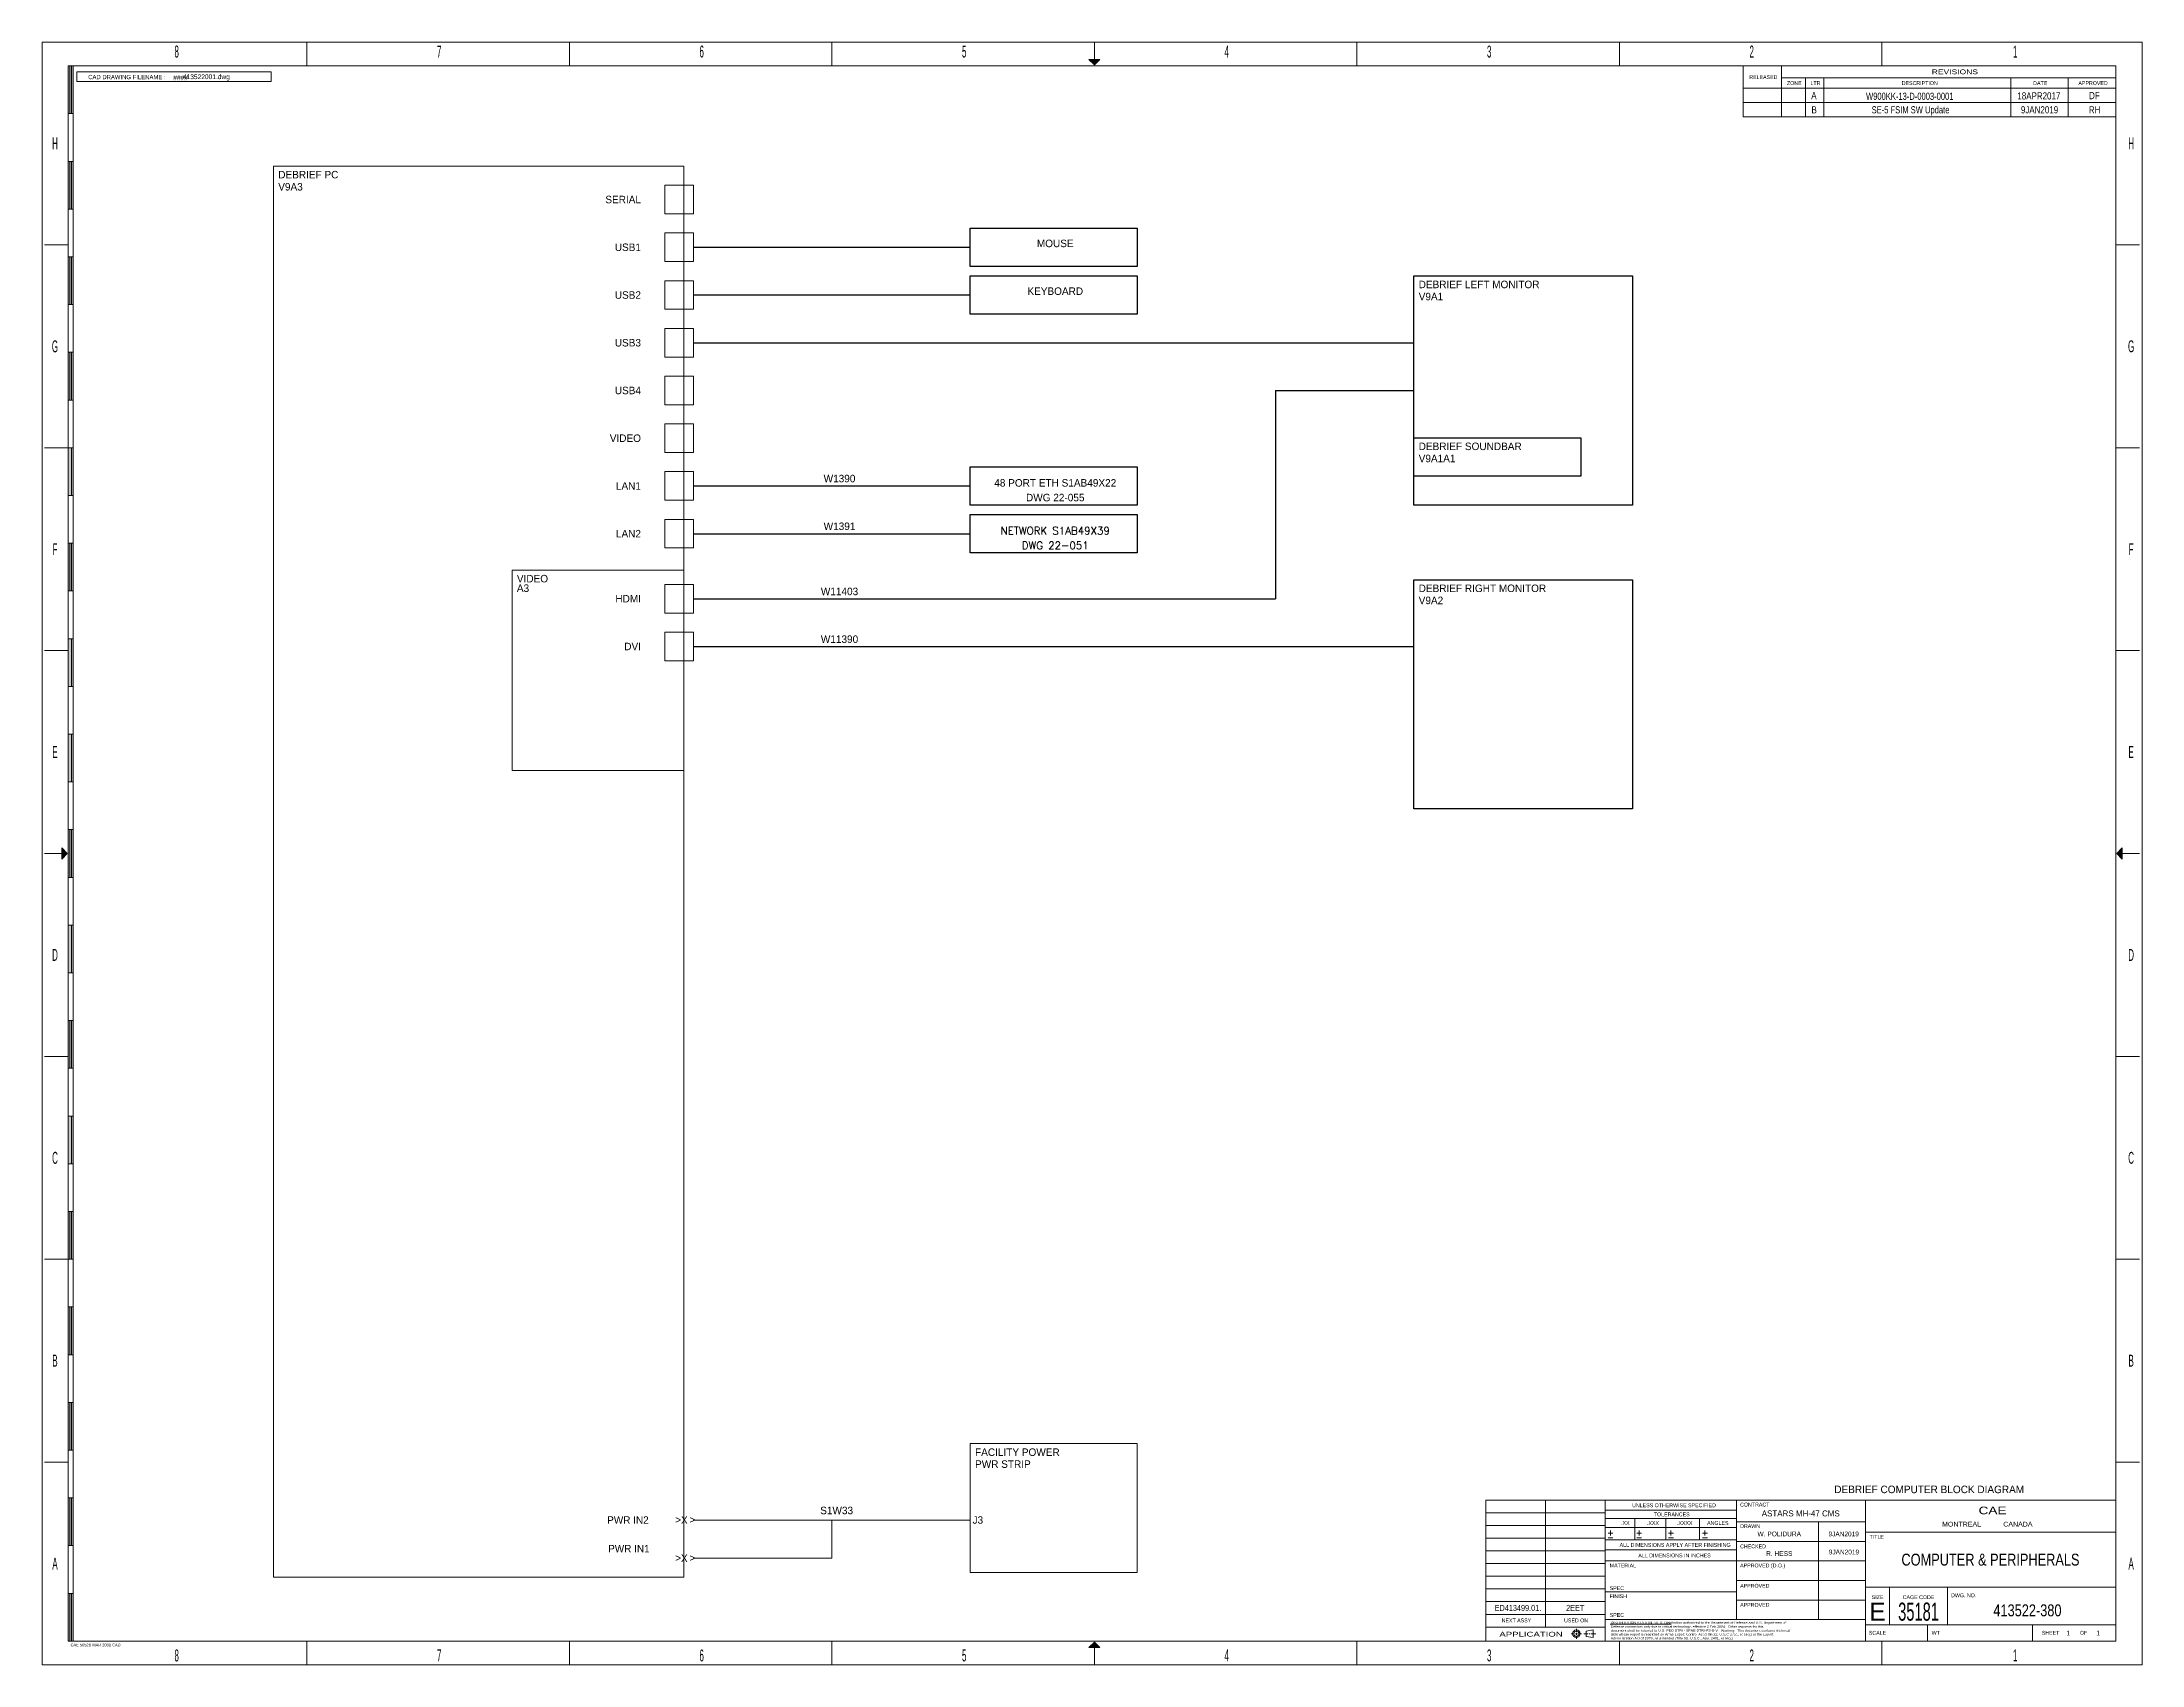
# Model space of a CAD drawing. Header units: inches. Extents: x -0.6 to 43.4, y -0.5 to 33.5.
import ezdxf
from ezdxf.enums import TextEntityAlignment as Align

# ---------------------------------------------------------------- set-up
doc = ezdxf.new("R2010")
doc.units = ezdxf.units.IN
doc.header["$MEASUREMENT"] = 0
doc.linetypes.add('DGN2', pattern=[0.3432, 0.1716, -0.1716])
doc.linetypes.add('DGN5', pattern=[0.2574, 0.0858, -0.1716])
for name, color, linetype in [('1', 7, 'Continuous'), ('35', 7, 'Continuous'), ('Title', 6, 'Continuous')]:
    doc.layers.add(name, color=color, linetype=linetype)
doc.styles.add('dgn000', font='dgn000.shx')
doc.styles.add('dgn001', font='dgn001.shx')
doc.styles.add('dgn003', font='dgn003.shx')
doc.styles.add('dgn028', font='dgn028.shx')
doc.styles.add('dgn029', font='dgn029.shx')
doc.styles.add('dgn050', font='dgn050.shx')
doc.styles.add('dgn175', font='dgn175.shx')

msp = doc.modelspace()

# ---------------------------------------------------------------- hatches: boundary and pattern name
at = {"layer": 'Title', "lineweight": 5}
for points in [[(21.5, 33.02), (21.616, 33.136), (21.384, 33.136)], [(0, 33), (0.1, 33), (0.1, 32), (0, 32)], [(0, 31), (0.1, 31), (0.1, 30), (0, 30)], [(0, 29), (0.1, 29), (0.1, 28), (0, 28)], [(0, 7), (0.1, 7), (0.1, 6), (0, 6)], [(0, 5), (0.1, 5), (0.1, 4), (0, 4)], [(0, 3), (0.1, 3), (0.1, 2), (0, 2)], [(0, 1), (0.1, 1), (0.1, 0), (0, 0)], [(21.5, -0.02), (21.384, -0.136), (21.616, -0.136)]]:
    msp.add_hatch(color=256, dxfattribs=at).paths.add_polyline_path(points)
for points in [[(0, 27), (0.1, 27), (0.1, 26), (0, 26)], [(0, 25), (0.1, 25), (0.1, 24), (0, 24)], [(0, 23), (0.1, 23), (0.1, 22), (0, 22)], [(0, 21), (0.1, 21), (0.1, 20), (0, 20)], [(0, 19), (0.1, 19), (0.1, 18), (0, 18)], [(0, 17), (0.1, 17), (0.1, 16), (0, 16)], [(-0.02, 16.5), (-0.136, 16.616), (-0.136, 16.384)], [(42.92, 16.5), (43.036, 16.384), (43.036, 16.616)], [(0, 15), (0.1, 15), (0.1, 14), (0, 14)], [(0, 13), (0.1, 13), (0.1, 12), (0, 12)], [(0, 11), (0.1, 11), (0.1, 10), (0, 10)], [(0, 9), (0.1, 9), (0.1, 8), (0, 8)]]:
    msp.add_hatch(color=256, dxfattribs=at).paths.add_polyline_path(points, flags=0)

# ---------------------------------------------------------------- linework, layer by layer
for p, q in [((13.1, 29.2), (18.9, 29.2)), ((13.1, 28.2), (18.9, 28.2)), ((13.1, 27.2), (28.195, 27.2)), ((25.295, 26.2), (28.195, 26.2)), ((25.295, 26.2), (25.295, 21.834)), ((13.1, 24.2), (18.9, 24.2)), ((13.1, 23.2), (18.9, 23.2)), ((13.1, 21.834), (25.295, 21.834)), ((13.1, 20.834), (28.195, 20.834))]:
    msp.add_line(p, q)
at = {"lineweight": 5}
for p, q in [((13.1, 2.537), (18.9, 2.537)), ((16, 1.737), (16, 2.537)), ((13.1, 1.737), (16, 1.737))]:
    msp.add_line(p, q, dxfattribs=at)
at = {"lineweight": 5, "flags": 128}
for points in [[(4.3, 30.9), (12.9, 30.9), (12.9, 1.337), (4.3, 1.337), (4.3, 30.9)], [(12.9, 30.5), (13.1, 30.5), (13.1, 29.9), (12.9, 29.9), (12.9, 30.5)], [(12.9, 29.5), (13.1, 29.5), (13.1, 28.9), (12.9, 28.9), (12.9, 29.5)], [(12.9, 28.5), (13.1, 28.5), (13.1, 27.9), (12.9, 27.9), (12.9, 28.5)], [(12.9, 27.5), (13.1, 27.5), (13.1, 26.9), (12.9, 26.9), (12.9, 27.5)], [(12.9, 26.5), (13.1, 26.5), (13.1, 25.9), (12.9, 25.9), (12.9, 26.5)], [(12.9, 25.5), (13.1, 25.5), (13.1, 24.9), (12.9, 24.9), (12.9, 25.5)], [(12.9, 24.5), (13.1, 24.5), (13.1, 23.9), (12.9, 23.9), (12.9, 24.5)], [(12.9, 23.5), (13.1, 23.5), (13.1, 22.9), (12.9, 22.9), (12.9, 23.5)], [(12.9, 22.134), (13.1, 22.134), (13.1, 21.534), (12.9, 21.534), (12.9, 22.134)], [(12.9, 21.134), (13.1, 21.134), (13.1, 20.534), (12.9, 20.534), (12.9, 21.134)], [(18.9, 4.137), (18.9, 1.437), (22.395, 1.437), (22.395, 4.137), (18.9, 4.137)]]:
    msp.add_lwpolyline(points, dxfattribs=at)
at = {"lineweight": 5}
for points in [[(12.9, 30.5), (12.5, 30.5), (12.5, 29.9), (12.9, 29.9)], [(12.9, 29.5), (12.5, 29.5), (12.5, 28.9), (12.9, 28.9)], [(12.9, 28.5), (12.5, 28.5), (12.5, 27.9), (12.9, 27.9)], [(12.9, 27.5), (12.5, 27.5), (12.5, 26.9), (12.9, 26.9)], [(12.9, 26.5), (12.5, 26.5), (12.5, 25.9), (12.9, 25.9)], [(12.9, 25.5), (12.5, 25.5), (12.5, 24.9), (12.9, 24.9)], [(12.9, 24.5), (12.5, 24.5), (12.5, 23.9), (12.9, 23.9)], [(12.9, 23.5), (12.5, 23.5), (12.5, 22.9), (12.9, 22.9)], [(12.9, 22.437), (9.3, 22.437), (9.3, 18.237), (12.9, 18.237)], [(12.9, 22.134), (12.5, 22.134), (12.5, 21.534), (12.9, 21.534)], [(12.9, 21.134), (12.5, 21.134), (12.5, 20.534), (12.9, 20.534)]]:
    msp.add_lwpolyline(points, close=True, dxfattribs=at)
at = {"flags": 128}
for points in [[(18.9, 29.6), (22.395, 29.6), (22.395, 28.8), (18.9, 28.8), (18.9, 29.6)], [(18.9, 28.6), (22.395, 28.6), (22.395, 27.8), (18.9, 27.8), (18.9, 28.6)], [(28.195, 25.208), (31.691, 25.208), (31.691, 24.408), (28.195, 24.408), (28.195, 25.208)], [(18.9, 24.6), (22.395, 24.6), (22.395, 23.8), (18.9, 23.8), (18.9, 24.6)], [(18.9, 23.6), (22.395, 23.6), (22.395, 22.8), (18.9, 22.8), (18.9, 23.6)]]:
    msp.add_lwpolyline(points, dxfattribs=at)
at = {"layer": '1', "color": 7, "flags": 128}
for points in [[(28.195, 28.6), (32.774, 28.6), (32.774, 23.8), (28.195, 23.8), (28.195, 28.6)], [(28.195, 22.234), (32.774, 22.234), (32.774, 17.434), (28.195, 17.434), (28.195, 22.234)]]:
    msp.add_lwpolyline(points, dxfattribs=at)
at = {"layer": 'Title', "lineweight": 5}
for p, q in [((5, 33), (5, 33.5)), ((10.5, 33), (10.5, 33.5)), ((16, 33), (16, 33.5)), ((21.5, 33.136), (21.5, 33.5)), ((27, 33), (27, 33.5)), ((32.5, 33), (32.5, 33.5)), ((38, 33), (38, 33.5)), ((0.033, 33), (0.033, 32)), ((0.067, 33), (0.067, 32)), ((0.1, 0), (0.1, 33)), ((35.096, 33), (35.096, 32)), ((35.9, 32), (35.9, 33)), ((42.9, 32.749), (35.9, 32.749)), ((36.398, 32), (36.398, 32.749)), ((36.787, 32), (36.787, 32.749)), ((40.702, 32), (40.702, 32.749)), ((41.903, 32), (41.903, 32.749)), ((35.096, 32.531), (35.096, 32.23)), ((35.096, 32.531), (42.9, 32.531)), ((35.096, 32.23), (42.906, 32.23)), ((35.096, 32.23), (35.096, 31.93)), ((35.9, 32.531), (35.9, 32.23)), ((35.9, 32.23), (35.9, 31.93)), ((36.398, 32.531), (36.398, 32.23)), ((36.398, 32.23), (36.398, 31.93)), ((36.787, 32.531), (36.787, 32.23)), ((36.787, 32.23), (36.787, 31.93)), ((40.702, 32.531), (40.702, 32.23)), ((40.702, 32.23), (40.702, 31.93)), ((41.903, 32.531), (41.903, 32.23)), ((41.903, 32.23), (41.903, 31.93)), ((35.096, 31.93), (42.906, 31.93)), ((0.033, 31), (0.033, 30)), ((0.067, 31), (0.067, 30)), ((0, 29.25), (-0.5, 29.25)), ((42.9, 29.25), (43.4, 29.25)), ((43.02, 29.25), (43.4, 29.25)), ((0.033, 29), (0.033, 28)), ((0.067, 29), (0.067, 28)), ((0.033, 27), (0.033, 26)), ((0.067, 27), (0.067, 26)), ((0, 25), (-0.5, 25)), ((0.067, 25), (0.067, 24)), ((0.1, 25), (0.1, 24)), ((42.9, 25), (43.4, 25)), ((0.033, 23), (0.033, 22)), ((0.067, 23), (0.067, 22)), ((0, 20.75), (-0.5, 20.75)), ((0.067, 21), (0.067, 20)), ((0.1, 21), (0.1, 20)), ((42.9, 20.75), (43.4, 20.75)), ((0.067, 19), (0.067, 18)), ((0.1, 19), (0.1, 18)), ((0.033, 17), (0.033, 16)), ((0.067, 17), (0.067, 16)), ((-0.136, 16.5), (-0.5, 16.5)), ((43.036, 16.5), (43.4, 16.5)), ((0.067, 15), (0.067, 14)), ((0.1, 15), (0.1, 14)), ((0.033, 13), (0.033, 12)), ((0.067, 13), (0.067, 12)), ((0, 12.25), (-0.5, 12.25)), ((42.9, 12.25), (43.4, 12.25)), ((0.067, 11), (0.067, 10)), ((0.1, 11), (0.1, 10)), ((0.033, 9), (0.033, 8)), ((0.067, 9), (0.067, 8)), ((0, 8), (-0.5, 8)), ((42.9, 8), (43.4, 8)), ((0.033, 7), (0.033, 6)), ((0.067, 7), (0.067, 6)), ((0.033, 5), (0.033, 4)), ((0.067, 5), (0.067, 4)), ((0, 3.75), (-0.5, 3.75)), ((42.9, 3.75), (43.4, 3.75)), ((0.033, 3), (0.033, 2)), ((0.067, 3), (0.067, 2)), ((32.2, 2.685), (29.7, 2.685)), ((30.95, 2.95), (30.95, 0.291)), ((32.2, 0), (32.2, 2.95)), ((32.2, 2.74), (34.955, 2.74)), ((34.955, 0.45), (34.955, 2.95)), ((37.656, 0), (37.656, 2.95)), ((32.2, 2.42), (29.7, 2.42)), ((32.2, 2.57), (34.955, 2.57)), ((32.2, 2.38), (34.955, 2.38)), ((32.265, 2.264), (32.365, 2.264)), ((32.315, 2.314), (32.315, 2.214)), ((32.821, 2.57), (32.821, 2.12)), ((32.866, 2.264), (32.966, 2.264)), ((32.916, 2.314), (32.916, 2.214)), ((33.476, 2.57), (33.476, 2.12)), ((33.531, 2.264), (33.632, 2.264)), ((33.581, 2.314), (33.581, 2.214)), ((34.178, 2.57), (34.178, 2.12)), ((34.243, 2.264), (34.343, 2.264)), ((34.293, 2.314), (34.293, 2.214)), ((34.955, 2.5), (37.656, 2.5)), ((36.671, 2.5), (36.671, 0.45)), ((37.656, 2.28), (42.9, 2.28)), ((32.2, 2.155), (29.7, 2.155)), ((32.2, 1.891), (29.7, 1.891)), ((32.2, 2.12), (34.955, 2.12)), ((32.2, 1.91), (34.955, 1.91)), ((32.365, 2.164), (32.265, 2.164)), ((32.966, 2.164), (32.866, 2.164)), ((33.632, 2.164), (33.531, 2.164)), ((34.343, 2.164), (34.243, 2.164)), ((34.955, 2.09), (37.656, 2.09)), ((32.2, 1.626), (29.7, 1.626)), ((32.2, 1.361), (29.7, 1.361)), ((32.2, 1.68), (37.656, 1.68)), ((0.033, 1), (0.033, 0)), ((0.067, 1), (0.067, 0)), ((32.2, 1.096), (29.7, 1.096)), ((32.2, 1.03), (34.955, 1.03)), ((34.955, 1.27), (37.656, 1.27)), ((37.656, 1.13), (42.9, 1.13)), ((38.161, 0.34), (38.161, 1.13)), ((39.374, 1.13), (39.374, 0.34)), ((32.2, 0.831), (29.7, 0.831)), ((29.7, 0.561), (32.2, 0.561)), ((32.2, 0.45), (37.656, 0.45)), ((34.955, 0.86), (37.656, 0.86)), ((5, 0), (5, -0.5)), ((10.5, 0), (10.5, -0.5)), ((16, 0), (16, -0.5)), ((27, 0), (27, -0.5)), ((29.7, 0.291), (32.2, 0.291)), ((31.493, 0.154), (31.555, 0.154)), ((31.577, 0.154), (31.62, 0.154)), ((31.599, 0.198), (31.599, 0.26)), ((31.599, 0.132), (31.599, 0.176)), ((31.599, 0.048), (31.599, 0.111)), ((31.642, 0.154), (31.704, 0.154)), ((31.754, 0.154), (31.839, 0.154)), ((31.805, 0.208), (31.952, 0.234)), ((31.805, 0.1), (31.805, 0.208)), ((31.805, 0.1), (31.952, 0.074)), ((31.863, 0.154), (31.887, 0.154)), ((31.91, 0.154), (32.007, 0.154)), ((31.952, 0.074), (31.952, 0.234)), ((32.306, 0.353), (33.584, 0.353)), ((32.5, 0), (32.5, -0.5)), ((37.656, 0.34), (42.9, 0.34)), ((38, 0), (38, -0.5)), ((38.957, 0), (38.957, 0.34)), ((41.156, 0.34), (41.156, 0)), ((21.5, -0.136), (21.5, -0.5))]:
    msp.add_line(p, q, dxfattribs=at)
at = {"layer": 'Title', "lineweight": 5, "flags": 128}
for points in [[(-0.55, -0.5), (43.45, -0.5), (43.45, 33.5), (-0.55, 33.5), (-0.55, -0.5)], [(21.5, 33.02), (21.616, 33.136), (21.384, 33.136), (21.5, 33.02)], [(0, 0), (42.9, 0), (42.9, 33), (0, 33), (0, 0)], [(0, 33), (0.1, 33), (0.1, 32), (0, 32), (0, 33)], [(0.183, 32.675), (4.25, 32.675), (4.25, 32.875), (0.183, 32.875), (0.183, 32.675)], [(0, 31), (0.1, 31), (0.1, 30), (0, 30), (0, 31)], [(0, 29), (0.1, 29), (0.1, 28), (0, 28), (0, 29)], [(0, 27), (0.1, 27), (0.1, 26), (0, 26), (0, 27)], [(0, 25), (0.1, 25), (0.1, 24), (0, 24), (0, 25)], [(0, 23), (0.1, 23), (0.1, 22), (0, 22), (0, 23)], [(0, 21), (0.1, 21), (0.1, 20), (0, 20), (0, 21)], [(0, 19), (0.1, 19), (0.1, 18), (0, 18), (0, 19)], [(0, 17), (0.1, 17), (0.1, 16), (0, 16), (0, 17)], [(-0.02, 16.5), (-0.136, 16.616), (-0.136, 16.384), (-0.02, 16.5)], [(42.92, 16.5), (43.036, 16.384), (43.036, 16.616), (42.92, 16.5)], [(0, 15), (0.1, 15), (0.1, 14), (0, 14), (0, 15)], [(0, 13), (0.1, 13), (0.1, 12), (0, 12), (0, 13)], [(0, 11), (0.1, 11), (0.1, 10), (0, 10), (0, 11)], [(0, 9), (0.1, 9), (0.1, 8), (0, 8), (0, 9)], [(0, 7), (0.1, 7), (0.1, 6), (0, 6), (0, 7)], [(0, 5), (0.1, 5), (0.1, 4), (0, 4), (0, 5)], [(0, 3), (0.1, 3), (0.1, 2), (0, 2), (0, 3)], [(29.7, 0), (29.7, 2.95), (42.9, 2.95)], [(0, 1), (0.1, 1), (0.1, 0), (0, 0), (0, 1)], [(21.5, -0.02), (21.384, -0.136), (21.616, -0.136), (21.5, -0.02)]]:
    msp.add_lwpolyline(points, dxfattribs=at)
at = {"layer": 'Title', "lineweight": 5}
for radius in [0.0802, 0.0541]:
    msp.add_circle((31.599, 0.154), radius, dxfattribs=at)

# ---------------------------------------------------------------- texts
at = {"color": 7, "lineweight": 5, "style": 'dgn050'}
msp.add_text('413522001.dwg', height=0.1, dxfattribs=at).set_placement((2.895, 32.772), align=Align.MIDDLE_CENTER)
at = {"linetype": 'DGN5', "lineweight": 5, "style": 'dgn050'}
for s, p in [('DEBRIEF PC', (4.4, 30.8)), ('DEBRIEF LEFT MONITOR', (28.295, 28.5)), ('DEBRIEF SOUNDBAR', (28.295, 25.108)), ('DEBRIEF RIGHT MONITOR', (28.295, 22.134)), ('FACILITY POWER', (19, 4.037)), ('PWR STRIP', (19, 3.787))]:
    msp.add_text(s, height=0.157, dxfattribs=at).set_placement(p, align=Align.TOP_LEFT)
at = {"lineweight": 5, "style": 'dgn050'}
for s, p in [('V9A3', (4.4, 30.546)), ('V9A1', (28.295, 28.246)), ('V9A1A1', (28.295, 24.854)), ('A3', (9.4, 22.137)), ('VIDEO', (9.4, 22.337)), ('V9A2', (28.295, 21.88))]:
    msp.add_text(s, height=0.157, dxfattribs=at).set_placement(p, align=Align.TOP_LEFT)
for s, p in [('SERIAL', (12, 30.2)), ('USB1', (12, 29.2)), ('USB2', (12, 28.2)), ('USB3', (12, 27.2)), ('USB4', (12, 26.2)), ('VIDEO', (12, 25.2)), ('LAN1', (12, 24.2)), ('LAN2', (12, 23.2)), ('HDMI', (12, 21.837)), ('DVI', (12, 20.837))]:
    msp.add_text(s, height=0.157, dxfattribs=at).set_placement(p, align=Align.MIDDLE_RIGHT)
at = {"lineweight": 5, "style": 'dgn000'}
msp.add_text('DEBRIEF COMPUTER BLOCK DIAGRAM', height=0.157, dxfattribs=at).set_placement((38.992, 3.1), align=Align.CENTER)
at = {"lineweight": 5, "style": 'dgn050'}
for s, height, p in [('S1W33', 0.157, (16.1, 2.737)), ('ASTARS MH-47 CMS', 0.125, (36.3, 2.675)), ('1 ', 0.1, (41.925, 0.17)), ('1 ', 0.1, (42.55, 0.17))]:
    msp.add_text(s, height=height, dxfattribs=at).set_placement(p, align=Align.MIDDLE_CENTER)
at = {"linetype": 'Continuous', "lineweight": 5, "style": 'dgn003'}
for s, p in [('        PWR IN2', (11.495, 2.537)), ('J3    ', (19.174, 2.537)), ('        PWR IN1', (11.515, 1.937))]:
    msp.add_text(s, height=0.156, dxfattribs=at).set_placement(p, align=Align.MIDDLE_CENTER)
at = {"linetype": 'Continuous', "lineweight": 5, "style": 'dgn050', "text_generation_flag": 4}
for p in [(12.778, 2.536), (13.078, 2.536), (12.778, 1.736), (13.078, 1.736)]:
    msp.add_text('>', height=0.156, dxfattribs=at).set_placement(p, align=Align.MIDDLE_CENTER)
at = {"linetype": 'DGN2', "lineweight": 5, "style": 'dgn003'}
for p in [(12.908, 2.537), (12.908, 1.737)]:
    msp.add_text('X', height=0.156, dxfattribs=at).set_placement(p, align=Align.MIDDLE_CENTER)
at = {"lineweight": 5}
for s, p in [('W. POLIDURA', (35.85, 2.245)), ('R. HESS', (35.85, 1.835))]:
    msp.add_text(s, height=0.1, dxfattribs=at).set_placement(p, align=Align.MIDDLE_CENTER)
at = {"lineweight": 5, "width": 0.849999}
msp.add_text('9JAN2019', height=0.1, dxfattribs=at).set_placement((37.2, 2.245), align=Align.MIDDLE_CENTER)
at = {"lineweight": 0, "width": 0.849999}
msp.add_text('9JAN2019', height=0.1, dxfattribs=at).set_placement((37.205, 1.866), align=Align.MIDDLE_CENTER)
at = {"lineweight": 5, "style": 'dgn050'}
for s, height, width, p in [(' COMPUTER & PERIPHERALS ', 0.25, 0.8, (40.275, 1.707)), ('ED413499.01.', 0.125, 0.799998, (30.375, 0.696)), ('2EET', 0.125, 0.799998, (31.575, 0.696)), ('   413522-380    ', 0.25, 0.8, (41.087, 0.645))]:
    msp.add_text(s, height=height, dxfattribs=dict(at, width=width)).set_placement(p, align=Align.MIDDLE_CENTER)
at = {"char_height": 0.157, "attachment_point": 8, "line_spacing_factor": 1.175159, "style": 'dgn000'}
for s, insert in [('MOUSE', (20.68, 29.2)), ('KEYBOARD', (20.68, 28.2)), ('48 PORT ETH S1AB49X22\\PDWG 22-055', (20.68, 23.876))]:
    msp.add_mtext(s, dxfattribs=dict(at, insert=insert))
at = {"insert": (20.68, 22.876), "char_height": 0.157, "attachment_point": 8, "line_spacing_factor": 1.175159}
msp.add_mtext('\\Fsimplex;NETWORK S1AB49X39\\PDWG 22-051', dxfattribs=at)
at = {"layer": '1', "lineweight": 5, "insert": (2.2, 32.7), "char_height": 0.1, "attachment_point": 7, "style": 'dgn003'}
msp.add_mtext('####', dxfattribs=at)
at = {"layer": '35', "style": 'dgn050'}
for s, p in [('W1390', (16.16, 24.355)), ('W1391', (16.16, 23.355)), ('W11403', (16.16, 21.99)), ('W11390', (16.16, 20.99))]:
    msp.add_text(s, height=0.157, dxfattribs=at).set_placement(p, align=Align.MIDDLE_CENTER)
at = {"layer": 'Title', "lineweight": 5}
for s, height, style, width, p in [('8', 0.25, 'dgn000', 0.500016, (2.272, 33.3)), ('7', 0.25, 'dgn000', 0.500016, (7.772, 33.3)), ('6', 0.25, 'dgn000', 0.500016, (13.272, 33.3)), ('5', 0.25, 'dgn000', 0.500016, (18.772, 33.3)), ('4', 0.25, 'dgn000', 0.500016, (24.272, 33.3)), ('3', 0.25, 'dgn000', 0.500016, (29.772, 33.3)), ('2', 0.25, 'dgn000', 0.500016, (35.272, 33.3)), ('1', 0.25, 'dgn000', 0.500016, (40.793, 33.3)), ('RELEASED', 0.08, 'dgn000', 1.000008, (35.516, 32.765)), ('ZONE', 0.08, 'dgn000', 0.999992, (36.165, 32.64)), ('REVISIONS', 0.1, 'dgn000', 1.331087, (39.529, 32.875)), ('DATE', 0.08, 'dgn000', 0.999992, (41.318, 32.64)), ('H', 0.25, 'dgn000', 0.500016, (-0.278, 31.375)), ('H', 0.25, 'dgn000', 0.500016, (43.222, 31.375)), ('G', 0.25, 'dgn000', 0.500016, (-0.278, 27.125)), ('G', 0.25, 'dgn000', 0.500016, (43.222, 27.125)), ('F', 0.25, 'dgn000', 0.500016, (-0.278, 22.875)), ('F', 0.25, 'dgn000', 0.500016, (43.222, 22.875)), ('E', 0.25, 'dgn000', 0.500016, (-0.278, 18.625)), ('E', 0.25, 'dgn000', 0.500016, (43.222, 18.625)), ('E', 0.25, 'dgn000', 0.500016, (43.222, 18.625)), ('D', 0.25, 'dgn000', 0.500016, (-0.278, 14.375)), ('D', 0.25, 'dgn000', 0.500016, (43.222, 14.375)), ('C', 0.25, 'dgn000', 0.500016, (-0.278, 10.125)), ('C', 0.25, 'dgn000', 0.500016, (43.222, 10.125)), ('B', 0.25, 'dgn000', 0.500016, (-0.278, 5.875)), ('B', 0.25, 'dgn000', 0.500016, (43.222, 5.875)), ('CAE', 0.16, 'dgn000', 1.330983, (40.318, 2.737)), ('MONTREAL', 0.1, 'dgn000', 1.099996, (39.67, 2.45)), ('CANADA', 0.1, 'dgn000', 1.09999, (40.85, 2.45)), ('ALL DIMENSIONS APPLY AFTER FINISHING', 0.08, 'dgn000', 0.874997, (33.667, 2.015)), ('A', 0.25, 'dgn000', 0.500016, (-0.278, 1.625)), ('A', 0.25, 'dgn000', 0.500016, (43.222, 1.625)), ('35181', 0.38, 'dgn001', 0.605262, (38.768, 0.618)), ('APPLICATION', 0.1, 'dgn000', 1.5, (30.649, 0.145)), ('8', 0.25, 'dgn000', 0.500016, (2.272, -0.3)), ('7', 0.25, 'dgn000', 0.500016, (7.772, -0.3)), ('6', 0.25, 'dgn000', 0.500016, (13.272, -0.3)), ('5', 0.25, 'dgn000', 0.500016, (18.772, -0.3)), ('4', 0.25, 'dgn000', 0.500016, (24.272, -0.3)), ('3', 0.25, 'dgn000', 0.500016, (29.772, -0.3)), ('2', 0.25, 'dgn000', 0.500016, (35.272, -0.3)), ('1', 0.25, 'dgn000', 0.500016, (40.793, -0.3))]:
    msp.add_text(s, height=height, dxfattribs=dict(at, style=style, width=width)).set_placement(p, align=Align.MIDDLE_CENTER)
for s, height, style, p in [('CAD DRAWING FILENAME :', 0.09, 'dgn000', (1.229, 32.766)), ('LTR', 0.08, 'dgn000', (36.608, 32.64)), ('DESCRIPTION', 0.08, 'dgn000', (38.793, 32.64)), ('APPROVED', 0.08, 'dgn000', (42.424, 32.64)), ('UNLESS OTHERWISE SPECIFIED', 0.08, 'dgn000', (33.644, 2.845)), ('TOLERANCES', 0.08, 'dgn000', (33.597, 2.655)), ('.XX', 0.08, 'dgn000', (32.625, 2.475)), ('.XXX', 0.08, 'dgn000', (33.203, 2.475)), ('.XXXX', 0.08, 'dgn000', (33.869, 2.475)), ('ANGLES', 0.08, 'dgn000', (34.562, 2.475)), ('D71-E001', 0.0001, 'dgn175', (35.031, 2.45)), ('ALL DIMENSIONS IN INCHES', 0.08, 'dgn000', (33.655, 1.795)), ('NEXT ASSY', 0.08, 'dgn000', (30.343, 0.434)), ('USED ON', 0.08, 'dgn000', (31.593, 0.434)), ('E', 0.38, 'dgn001', (37.909, 0.618))]:
    msp.add_text(s, height=height, dxfattribs=dict(at, style=style)).set_placement(p, align=Align.MIDDLE_CENTER)
at = {"layer": 'Title', "lineweight": 0, "width": 0.833333}
for s, style, p in [('A', 'dgn029', (36.576, 32.377)), ('18APR2017', 'dgn028', (41.289, 32.371)), ('DF', 'dgn028', (42.453, 32.377))]:
    msp.add_text(s, height=0.15, dxfattribs=dict(at, style=style)).set_placement(p, align=Align.MIDDLE_CENTER)
at = {"layer": 'Title', "lineweight": 5, "width": 0.833333}
for s, p in [('B', (36.58, 32.08)), ('9JAN2019', (41.303, 32.08)), ('RH', (42.457, 32.08))]:
    msp.add_text(s, height=0.15, dxfattribs=at).set_placement(p, align=Align.MIDDLE_CENTER)
at = {"layer": 'Title', "lineweight": 0, "style": 'dgn028', "width": 0.790062}
msp.add_text('W900KK-13-D-0003-0001', height=0.15, rotation=360, dxfattribs=at).set_placement((38.584, 32.363), align=Align.MIDDLE_CENTER)
at = {"layer": 'Title', "lineweight": 5, "width": 0.790062}
msp.add_text('SE-5 FSIM SW Update', height=0.15, rotation=360, dxfattribs=at).set_placement((38.6, 32.08), align=Align.MIDDLE_CENTER)
at = {"layer": 'Title', "lineweight": 5, "style": 'dgn000'}
for s, height, width, p in [('CONTRACT', 0.08, 1.000008, (35.03, 2.9)), ('CHECKED', 0.08, 1.000008, (35.03, 2.025)), ('MATERIAL', 0.08, 1.000008, (32.297, 1.625)), ('SPEC', 0.08, 1.000008, (32.297, 1.15)), ('FINISH', 0.08, 1.000008, (32.297, 0.981)), ('SPEC', 0.08, 1.000008, (32.297, 0.587)), ('Administration Act of 1979, as amended (Title 50, U.S.C., App. 2401, et seq.)', 0.0476, 1.176471, (32.32, 0.084)), ('document shall be referred to U.S. PEO STRI - SFAE-STRI-PS-E-V.  Warning:  This document contains technical', 0.0476, 1.176471, (32.32, 0.247)), ('data whose export is restricted by Arms-Export Control Act (Title 22, U.S.C 2751, et seq.) or the Export', 0.0476, 1.176471, (32.32, 0.165)), ('DISTRIBUTION STATEMENT D. Distribution authorized to the Department of Defense and U.S. Department of', 0.0476, 1.176471, (32.32, 0.41)), ('Defense contractors only due to critical technology, effective 2 Feb 2004.  Other requests for this', 0.0476, 1.176471, (32.32, 0.328))]:
    msp.add_text(s, height=height, dxfattribs=dict(at, width=width)).set_placement(p, align=Align.TOP_LEFT)
for s, height, p in [('DRAWN', 0.08, (35.03, 2.45)), ('TITLE', 0.08, (37.741, 2.225)), ('APPROVED (D.O.)', 0.08, (35.03, 1.625)), ('APPROVED', 0.08, (35.03, 1.2)), ('DWG. NO.', 0.08, (39.45, 1)), ('APPROVED', 0.08, (35.03, 0.8)), ('CAE 5652B MAR 2001 CAD', 0.06, (0.049, -0.05))]:
    msp.add_text(s, height=height, dxfattribs=at).set_placement(p, align=Align.TOP_LEFT)
at = {"layer": 'Title', "lineweight": 5, "style": 'dgn000', "width": 1.000008}
msp.add_text('SIZE', height=0.08, dxfattribs=at).set_placement((37.909, 0.96), align=Align.TOP_CENTER)
at = {"layer": 'Title', "lineweight": 5, "style": 'dgn000'}
msp.add_text('CAGE CODE', height=0.08, dxfattribs=at).set_placement((38.768, 0.96), align=Align.TOP_CENTER)
for s, width, p in [('SCALE', 1.000008, (37.727, 0.175)), ('WT', 1.000015, (39.044, 0.175)), ('SHEET', 1.000008, (41.35, 0.175)), ('OF', 1.000015, (42.149, 0.175))]:
    msp.add_text(s, height=0.08, dxfattribs=dict(at, width=width)).set_placement(p, align=Align.MIDDLE_LEFT)

doc.saveas('drawing.dxf')
